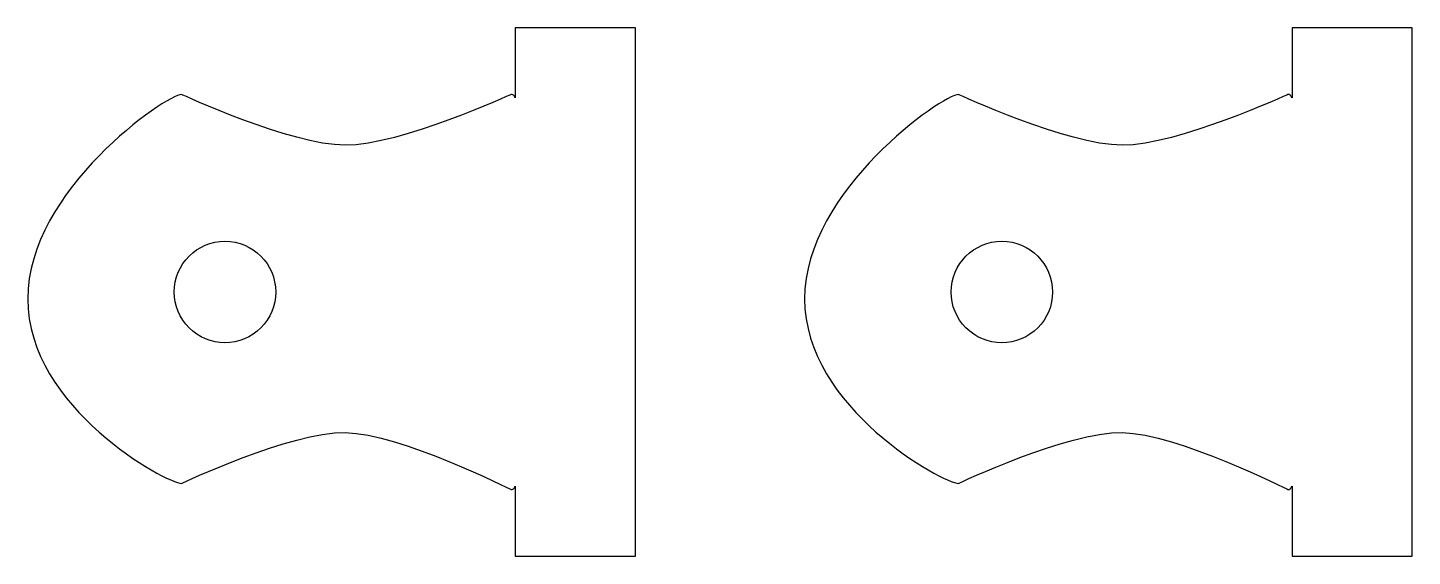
# Model space of a CAD drawing. Extents: x 0.1 to 52, y 0.1 to 19.9.
import ezdxf

# ---------------------------------------------------------------- set-up
doc = ezdxf.new("R2010")
doc.units = 0
doc.layers.add('Layer_1', color=7, linetype='CONTINUOUS')

msp = doc.modelspace()

# ---------------------------------------------------------------- linework, layer by layer
at = {"layer": 'Layer_1', "color": 7}
for p, q in [((22.866549, 19.899826), (18.367599, 19.899826)), ((18.367599, 19.899826), (18.367599, 17.276731)), ((22.866549, 0.1), (22.866549, 19.899826)), ((51.970749, 19.899826), (47.471799, 19.899826)), ((47.471799, 19.899826), (47.471799, 17.276731)), ((51.970749, 0.1), (51.970749, 19.899826)), ((9.390209, 9.999819), (9.390209, 9.999819)), ((38.494409, 9.999819), (38.494409, 9.999819)), ((18.367599, 2.722579), (18.367599, 0.1)), ((47.471799, 2.722579), (47.471799, 0.1)), ((18.367599, 0.1), (22.866549, 0.1)), ((47.471799, 0.1), (51.970749, 0.1))]:
    msp.add_line(p, q, dxfattribs=at)
for points in [[(5.867084, 17.39972), (5.306747, 17.39972), (0.1, 13.829716), (0.1, 9.742824)], [(11.998999, 15.496993), (9.953219, 15.500893), (5.867084, 17.39972), (5.867084, 17.39972)], [(18.206889, 17.39972), (18.206889, 17.39972), (14.070049, 15.493093), (11.998999, 15.496993)], [(18.367599, 17.276731), (18.322299, 17.356101), (18.269599, 17.39972), (18.206889, 17.39972)], [(34.971269, 17.39972), (34.410929, 17.39972), (29.204179, 13.829716), (29.204179, 9.742824)], [(41.103199, 15.496993), (39.057419, 15.500893), (34.971269, 17.39972), (34.971269, 17.39972)], [(47.311089, 17.39972), (47.311089, 17.39972), (43.174249, 15.493093), (41.103199, 15.496993)], [(47.471799, 17.276731), (47.426499, 17.356101), (47.373799, 17.39972), (47.311089, 17.39972)], [(5.590224, 9.999819), (5.59023, 11.049153), (6.440881, 11.899804), (7.490215, 11.899809)], [(7.490215, 11.899809), (8.53955, 11.899806), (9.390203, 11.049154), (9.390209, 9.999819)], [(34.694409, 9.999819), (34.694415, 11.049156), (35.545072, 11.899809), (36.594409, 11.899809)], [(36.594409, 11.899809), (37.643746, 11.899809), (38.494403, 11.049156), (38.494409, 9.999819)], [(6.146714, 8.656313), (5.790397, 9.012634), (5.590221, 9.495907), (5.590224, 9.999819)], [(9.390209, 9.999819), (9.390212, 9.495907), (9.190036, 9.012633), (8.833718, 8.656312)], [(35.250903, 8.65631), (34.894583, 9.012631), (34.694406, 9.495906), (34.694409, 9.999819)], [(38.494409, 9.999819), (38.494412, 9.495906), (38.294235, 9.012631), (37.937915, 8.65631)], [(0.1, 9.742824), (0.1, 5.655901), (5.307777, 2.831101), (5.868114, 2.831101)], [(29.204179, 9.742824), (29.204179, 5.655901), (34.411959, 2.831101), (34.972299, 2.831101)], [(7.490215, 8.099809), (6.986303, 8.099811), (6.503032, 8.299992), (6.146714, 8.656313)], [(8.833718, 8.656312), (8.477399, 8.299991), (7.994127, 8.099811), (7.490215, 8.099809)], [(36.594409, 8.099809), (36.090496, 8.099809), (35.607222, 8.299988), (35.250903, 8.65631)], [(37.937915, 8.65631), (37.581596, 8.299988), (37.098322, 8.099809), (36.594409, 8.099809)], [(5.868114, 2.831101), (5.868114, 2.831101), (9.953739, 4.768573), (11.999509, 4.734344)], [(11.999509, 4.734344), (14.070849, 4.699684), (18.206889, 2.59959), (18.206889, 2.59959)], [(34.972299, 2.831101), (34.972299, 2.831101), (39.057939, 4.768573), (41.103709, 4.734344)], [(41.103709, 4.734344), (43.175049, 4.699684), (47.311089, 2.59959), (47.311089, 2.59959)], [(18.206889, 2.59959), (18.269589, 2.59959), (18.322329, 2.64321), (18.367599, 2.722579)], [(47.311089, 2.59959), (47.373789, 2.59959), (47.426529, 2.64321), (47.471799, 2.722579)]]:
    msp.add_open_spline(points, degree=3, dxfattribs=at)

doc.saveas('drawing.dxf')
